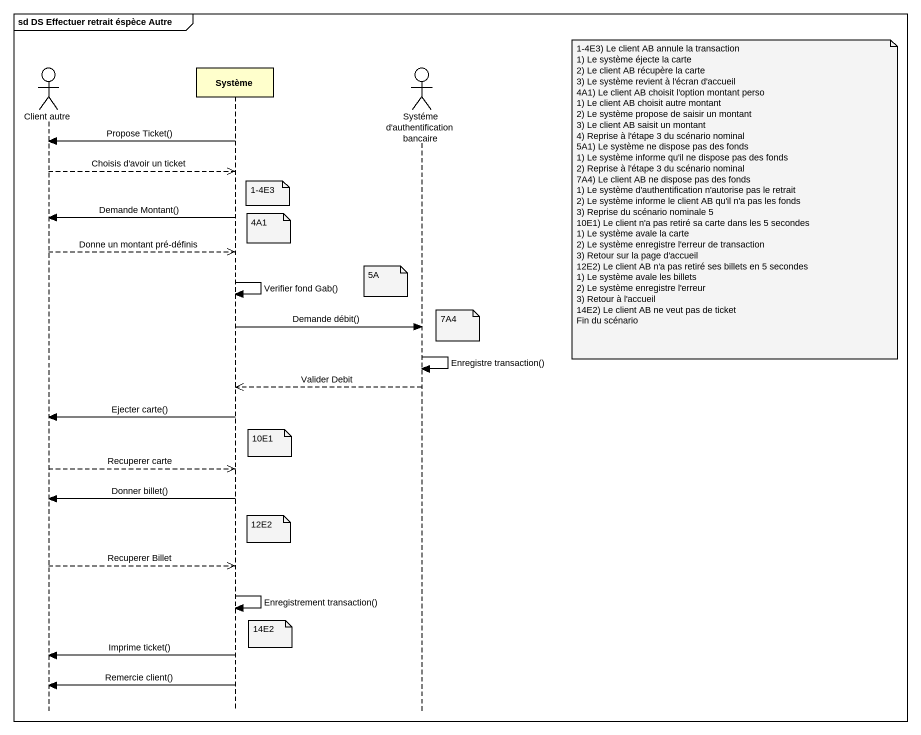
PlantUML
@startuml
mainframe sd DS Effectuer retrait éspèce Autre
hide footbox
actor "Client autre" as Client_autre
participant Système
actor "Systéme d'authentification bancaire" as Systéme_d_authentification

Système -> Client_autre : Propose Ticket()
Client_autre -->> Système : Choisis d'avoir un ticket
note right of Système : 1-4E3
note right of Systéme_d_authentification
  1-4E3) Le client AB annule la transaction
  1) Le système éjecte la carte
  2) Le client AB récupère la carte
  3) Le système revient à l'écran d'accueil
  4A1) Le client AB choisit l'option montant perso
  1) Le client AB choisit autre montant
  2) Le système propose de saisir un montant
  3) Le client AB saisit un montant
  4) Reprise à l'étape 3 du scénario nominal
  5A1) Le système ne dispose pas des fonds
  1) Le système informe qu'il ne dispose pas des fonds
  2) Reprise à l'étape 3 du scénario nominal
  7A4) Le client AB ne dispose pas des fonds
  1) Le système d'authentification n'autorise pas le retrait
  2) Le système informe le client AB qu'il n'a pas les fonds
  3) Reprise du scénario nominale 5
  10E1) Le client n'a pas retiré sa carte dans les 5 secondes
  1) Le système avale la carte
  2) Le système enregistre l'erreur de transaction
  3) Retour sur la page d'accueil
  12E2) Le client AB n'a pas retiré ses billets en 5 secondes
  1) Le système avale les billets
  2) Le système enregistre l'erreur
  3) Retour à l'accueil
  14E2) Le client AB ne veut pas de ticket
  Fin du scénario
end note
Système -> Client_autre : Demande Montant()
note right of Système : 4A1
Client_autre -->> Système : Donne un montant pré-définis
note left of Systéme_d_authentification : 5A
Système -> Système : Verifier fond Gab()
note right of Systéme_d_authentification : 7A4
Système -> Systéme_d_authentification : Demande débit()
Systéme_d_authentification -> Systéme_d_authentification : Enregistre transaction()
Systéme_d_authentification -->> Système : Valider Debit
Système -> Client_autre : Ejecter carte()
note right of Système : 10E1
Client_autre -->> Système : Recuperer carte
Système -> Client_autre : Donner billet()
note right of Système : 12E2
Client_autre -->> Système : Recuperer Billet
Système -> Système : Enregistrement transaction()
note right of Système : 14E2
Système -> Client_autre : Imprime ticket()
Système -> Client_autre : Remercie client()
@enduml
